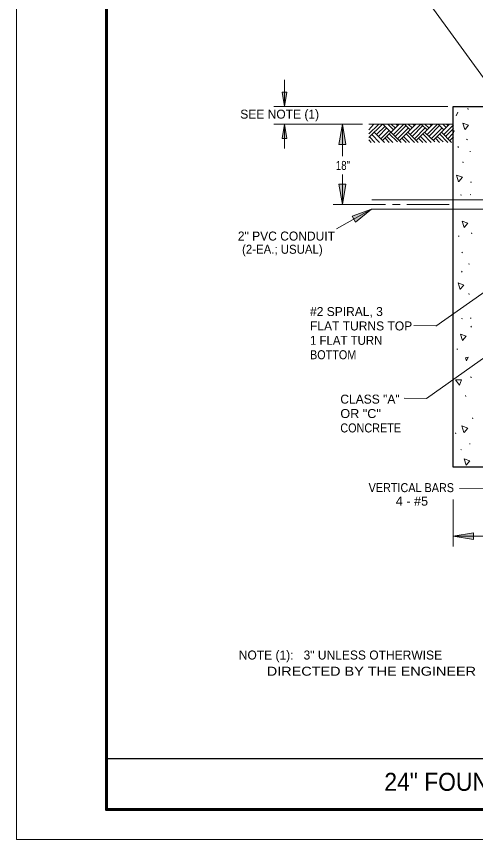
# Model space of a CAD drawing. Extents: x -73044 to -71870, y -464573 to -463870.
# Drawn here: x -73043.7 to -72890.5, y -464573.3 to -464299 of the extents above; entities that cross this region are included whole.
import ezdxf
from ezdxf.enums import TextEntityAlignment as Align

# ---------------------------------------------------------------- set-up
doc = ezdxf.new("R2010")
doc.units = 0
doc.header["$LTSCALE"] = 1.2
doc.layers.add('2', color=7, linetype='Continuous')
for name, color, linetype, lineweight in [('40', 7, 'Continuous', 13), ('43', 7, 'Continuous', 13), ('45', 7, 'Continuous', 13), ('63', 7, 'Continuous', 53)]:
    doc.layers.add(name, color=color, linetype=linetype, lineweight=lineweight)

msp = doc.modelspace()

# ---------------------------------------------------------------- hatches: boundary and pattern name
at = {"layer": '43'}
for points in [[(-72955.057, -464324.217), (-72953.467, -464324.217), (-72954.262, -464328.987)], [(-72953.467, -464339.64), (-72955.057, -464339.64), (-72954.262, -464334.87)], [(-72933.829, -464341.685), (-72936.1, -464341.685), (-72934.965, -464334.871)], [(-72936.1, -464354.848), (-72933.829, -464354.848), (-72934.965, -464361.662)], [(-72930.551, -464367.545), (-72931.689, -464365.579), (-72925.223, -464363.148)], [(-72891.197, -464471.088), (-72891.197, -464473.359), (-72898.011, -464472.223)]]:
    msp.add_hatch(color=256, dxfattribs=at).paths.add_polyline_path(points)

# ---------------------------------------------------------------- linework, layer by layer
at = {"layer": '40', "lineweight": 25}
for p, q in [((-72898.011, -464328.988), (-72867.228, -464328.988)), ((-72898.011, -464389.111), (-72898.011, -464328.988)), ((-72898.012, -464449.234), (-72898.011, -464389.111)), ((-72836.445, -464449.234), (-72898.012, -464449.234))]:
    msp.add_line(p, q, dxfattribs=at)
at = {"layer": '40'}
for p, q in [((-72896.392, -464330.913), (-72897.007, -464332.08)), ((-72892.99, -464329.923), (-72893.139, -464329.563)), ((-72926.118, -464334.871), (-72898.011, -464334.871)), ((-72894.735, -464334.507), (-72892.825, -464335.228)), ((-72894.066, -464336.682), (-72894.735, -464334.507)), ((-72892.825, -464335.228), (-72894.035, -464336.65)), ((-72898.011, -464337.069), (-72897.7, -464337.072)), ((-72897.7, -464337.072), (-72898.011, -464337.935)), ((-72893.508, -464339.82), (-72893.222, -464340.042)), ((-72896.268, -464342.662), (-72896.416, -464342.301)), ((-72892.461, -464343.92), (-72892.175, -464343.995)), ((-72894.665, -464347.746), (-72894.802, -464347.396)), ((-72896.844, -464351.855), (-72894.935, -464352.576)), ((-72896.176, -464354.029), (-72896.844, -464351.855)), ((-72894.935, -464352.576), (-72896.144, -464353.997)), ((-72892.195, -464354.159), (-72891.908, -464354.212)), ((-72892.373, -464358.338), (-72892.086, -464358.391)), ((-72885.977, -464360.109), (-72925.072, -464360.109)), ((-72895.554, -464358.433), (-72895.257, -464358.496)), ((-72884.376, -464363.214), (-72925.162, -464363.214)), ((-72895.012, -464367.179), (-72893.103, -464367.9)), ((-72894.344, -464369.354), (-72895.012, -464367.179)), ((-72893.103, -464367.9), (-72894.312, -464369.322)), ((-72891.739, -464371.438), (-72891.887, -464371.077)), ((-72896.279, -464372.201), (-72896.003, -464372.243)), ((-72895.139, -464377.558), (-72894.852, -464377.78)), ((-72892.834, -464381.406), (-72892.548, -464381.48)), ((-72895.016, -464384.176), (-72895.165, -464383.816)), ((-72896.31, -464387.77), (-72894.401, -464388.492)), ((-72895.642, -464389.945), (-72896.31, -464387.77)), ((-72894.401, -464388.492), (-72895.61, -464389.913)), ((-72892.63, -464391.611), (-72892.767, -464391.261)), ((-72895.228, -464399.662), (-72894.931, -464399.725)), ((-72892.324, -464399.518), (-72892.038, -464399.571)), ((-72891.908, -464402.515), (-72892.057, -464402.154)), ((-72895.599, -464404.849), (-72893.69, -464405.57)), ((-72894.931, -464407.023), (-72895.599, -464404.849)), ((-72893.69, -464405.57), (-72894.899, -464406.991)), ((-72896.734, -464409.844), (-72896.458, -464409.886)), ((-72893.93, -464412.708), (-72892.965, -464412.57)), ((-72893.58, -464413.737), (-72893.93, -464412.708)), ((-72892.965, -464412.57), (-72893.58, -464413.737)), ((-72897.233, -464420.08), (-72895.196, -464420.101)), ((-72895.854, -464421.883), (-72897.233, -464420.08)), ((-72895.196, -464420.101), (-72895.833, -464421.862)), ((-72892.216, -464419.072), (-72891.929, -464419.295)), ((-72893.764, -464425.69), (-72893.913, -464425.33)), ((-72891.378, -464433.126), (-72891.516, -464432.776)), ((-72897.084, -464438.132), (-72897.233, -464437.771)), ((-72895.058, -464435.47), (-72893.149, -464436.191)), ((-72894.39, -464437.644), (-72895.058, -464435.47)), ((-72893.149, -464436.191), (-72894.358, -464437.612)), ((-72895.481, -464443.349), (-72895.184, -464443.413)), ((-72892.576, -464441.367), (-72892.29, -464441.42)), ((-72898.012, -464446.415), (-72898.007, -464446.416)), ((-72894.348, -464446.363), (-72892.438, -464447.084)), ((-72893.68, -464448.537), (-72894.348, -464446.363)), ((-72892.438, -464447.084), (-72893.648, -464448.505))]:
    msp.add_line(p, q, dxfattribs=at)
at = {"layer": '43'}
for p, q in [((-72913.118, -464284.718), (-72881.718, -464327.918)), ((-72954.262, -464328.987), (-72954.262, -464320.128)), ((-72957.812, -464328.987), (-72899.737, -464328.988)), ((-72957.812, -464334.871), (-72928.204, -464334.871)), ((-72954.262, -464343.018), (-72954.262, -464334.87)), ((-72934.965, -464345.526), (-72934.965, -464334.871)), ((-72934.965, -464351.688), (-72934.965, -464361.662)), ((-72920.518, -464361.662), (-72938.001, -464361.662)), ((-72936.881, -464369.775), (-72925.223, -464363.147)), ((-72934.965, -464361.662), (-72933.09, -464361.662)), ((-72915.718, -464361.662), (-72918.25, -464361.662)), ((-72899.338, -464361.662), (-72913.473, -464361.662)), ((-72903.732, -464402.147), (-72866.6, -464376.044)), ((-72903.732, -464402.147), (-72866.6, -464376.044)), ((-72911.097, -464402.026), (-72903.718, -464402.118)), ((-72906.895, -464426.258), (-72884.4, -464410.444)), ((-72914.297, -464426.226), (-72906.918, -464426.318)), ((-72895.916, -464456.345), (-72884.875, -464456.363)), ((-72898.011, -464459.992), (-72898.012, -464475.602)), ((-72898.011, -464472.223), (-72836.445, -464472.223))]:
    msp.add_line(p, q, dxfattribs=at)
for points in [[(-72955.057, -464324.217), (-72953.467, -464324.217), (-72954.262, -464328.987)], [(-72953.467, -464339.64), (-72955.057, -464339.64), (-72954.262, -464334.87)], [(-72933.829, -464341.685), (-72936.1, -464341.685), (-72934.965, -464334.871)], [(-72936.1, -464354.848), (-72933.829, -464354.848), (-72934.965, -464361.662)], [(-72930.551, -464367.545), (-72931.689, -464365.579), (-72925.223, -464363.148)], [(-72891.197, -464471.088), (-72891.197, -464473.359), (-72898.011, -464472.223)]]:
    msp.add_lwpolyline(points, close=True, dxfattribs=at)
at = {"layer": '45'}
for p, q in [((-72926.118, -464336.718), (-72924.518, -464334.918)), ((-72926.118, -464338.118), (-72922.918, -464334.918)), ((-72926.118, -464339.318), (-72921.718, -464334.918)), ((-72923.518, -464338.318), (-72920.718, -464335.518)), ((-72922.918, -464338.918), (-72920.118, -464336.118)), ((-72921.518, -464340.318), (-72916.118, -464334.918)), ((-72921.318, -464334.918), (-72915.318, -464340.918)), ((-72919.718, -464334.918), (-72917.918, -464336.718)), ((-72918.518, -464334.918), (-72917.318, -464336.118)), ((-72917.918, -464338.318), (-72914.518, -464334.918)), ((-72917.318, -464338.918), (-72913.718, -464335.318)), ((-72916.918, -464334.918), (-72916.518, -464335.318)), ((-72916.518, -464339.718), (-72912.918, -464336.118)), ((-72915.918, -464340.318), (-72910.518, -464334.918)), ((-72914.118, -464334.918), (-72912.318, -464336.718)), ((-72912.918, -464334.918), (-72911.718, -464336.118)), ((-72912.318, -464338.318), (-72908.918, -464334.918)), ((-72911.718, -464338.918), (-72908.118, -464335.318)), ((-72911.318, -464334.918), (-72910.918, -464335.318)), ((-72910.918, -464339.718), (-72907.318, -464336.118)), ((-72910.318, -464340.318), (-72904.918, -464334.918)), ((-72908.518, -464334.918), (-72906.718, -464336.718)), ((-72907.318, -464334.918), (-72906.118, -464336.118)), ((-72906.718, -464338.318), (-72903.318, -464334.918)), ((-72906.118, -464338.918), (-72902.518, -464335.318)), ((-72905.718, -464334.918), (-72905.318, -464335.318)), ((-72905.318, -464339.718), (-72901.718, -464336.118)), ((-72904.718, -464340.318), (-72899.318, -464334.918)), ((-72902.918, -464334.918), (-72901.118, -464336.718)), ((-72901.318, -464334.918), (-72900.318, -464335.918)), ((-72901.118, -464338.318), (-72897.918, -464335.118)), ((-72900.518, -464338.918), (-72897.918, -464336.318)), ((-72900.118, -464334.918), (-72899.718, -464335.318)), ((-72925.918, -464339.118), (-72924.118, -464340.918)), ((-72925.118, -464338.318), (-72922.518, -464340.918)), ((-72924.318, -464337.518), (-72920.918, -464340.918)), ((-72922.118, -464339.718), (-72919.318, -464336.918)), ((-72920.118, -464338.918), (-72918.118, -464340.918)), ((-72919.318, -464338.118), (-72916.518, -464340.718)), ((-72914.518, -464338.918), (-72912.518, -464340.918)), ((-72913.718, -464338.118), (-72910.918, -464340.918)), ((-72913.118, -464337.518), (-72909.718, -464340.918)), ((-72908.918, -464338.918), (-72906.918, -464340.918)), ((-72908.118, -464338.118), (-72905.318, -464340.918)), ((-72907.518, -464337.518), (-72904.118, -464340.718)), ((-72903.318, -464338.918), (-72901.318, -464340.718)), ((-72902.518, -464338.118), (-72899.718, -464340.918)), ((-72901.918, -464337.518), (-72898.518, -464340.918)), ((-72899.718, -464339.718), (-72898.118, -464337.918)), ((-72899.118, -464340.318), (-72897.918, -464339.118)), ((-72926.118, -464340.118), (-72925.318, -464340.918)), ((-72920.718, -464339.518), (-72919.318, -464340.918)), ((-72915.118, -464339.518), (-72913.718, -464340.918)), ((-72909.518, -464339.518), (-72908.118, -464340.918)), ((-72903.918, -464339.518), (-72902.518, -464340.918)), ((-72898.318, -464339.518), (-72898.118, -464339.918))]:
    msp.add_line(p, q, dxfattribs=at)
at = {"layer": '63', "lineweight": 13}
msp.add_lwpolyline([(-73043.683, -464133.318), (-72363.683, -464133.318), (-72363.683, -464573.318), (-73043.683, -464573.318)], close=True, dxfattribs=at)
at = {"layer": '63', "lineweight": 60}
msp.add_lwpolyline([(-73013.683, -464143.318), (-72373.683, -464143.318), (-72373.683, -464563.318), (-73013.683, -464563.318)], close=True, dxfattribs=at)
at = {"layer": '63', "lineweight": 25}
msp.add_lwpolyline([(-73013.683, -464546.318), (-72748.318, -464546.318), (-72505.579, -464546.318)], dxfattribs=at)

# ---------------------------------------------------------------- texts
at = {"layer": '2', "width": 0.95}
msp.add_text('24" FOUNDATION', height=6, dxfattribs=at).set_placement((-72889.111, -464557.082), align=Align.CENTER)
at = {"layer": '43'}
for s, p in [('SEE NOTE (1)', (-72969.018, -464333.016)), ('2" PVC CONDUIT', (-72969.819, -464373.66)), ('#2 SPIRAL, 3', (-72945.747, -464398.819)), ('FLAT TURNS TOP', (-72945.747, -464403.618)), ('CLASS "A"', (-72935.633, -464428.019)), ('NOTE (1):   3" UNLESS OTHERWISE', (-72969.518, -464513.318))]:
    msp.add_text(s, height=2.999, dxfattribs=at).set_placement(p)
for s, width, p in [('18"', 0.8, (-72937.118, -464350.118)), ('(2-EA.; USUAL)', 0.95, (-72968.413, -464378.057)), ('1 FLAT TURN', 0.95, (-72945.747, -464408.417)), ('BOTTOM', 0.9, (-72945.747, -464413.216)), ('OR "C"', 1.05, (-72935.633, -464432.818)), ('CONCRETE', 0.9, (-72935.633, -464437.617)), ('VERTICAL BARS', 0.9, (-72926.195, -464457.518)), ('4 - #5', 1.05, (-72917.135, -464462.012)), ('       DIRECTED BY THE ENGINEER', 1.2, (-72969.518, -464518.717))]:
    msp.add_text(s, height=2.999, dxfattribs=dict(at, width=width)).set_placement(p)

doc.saveas('drawing.dxf')
